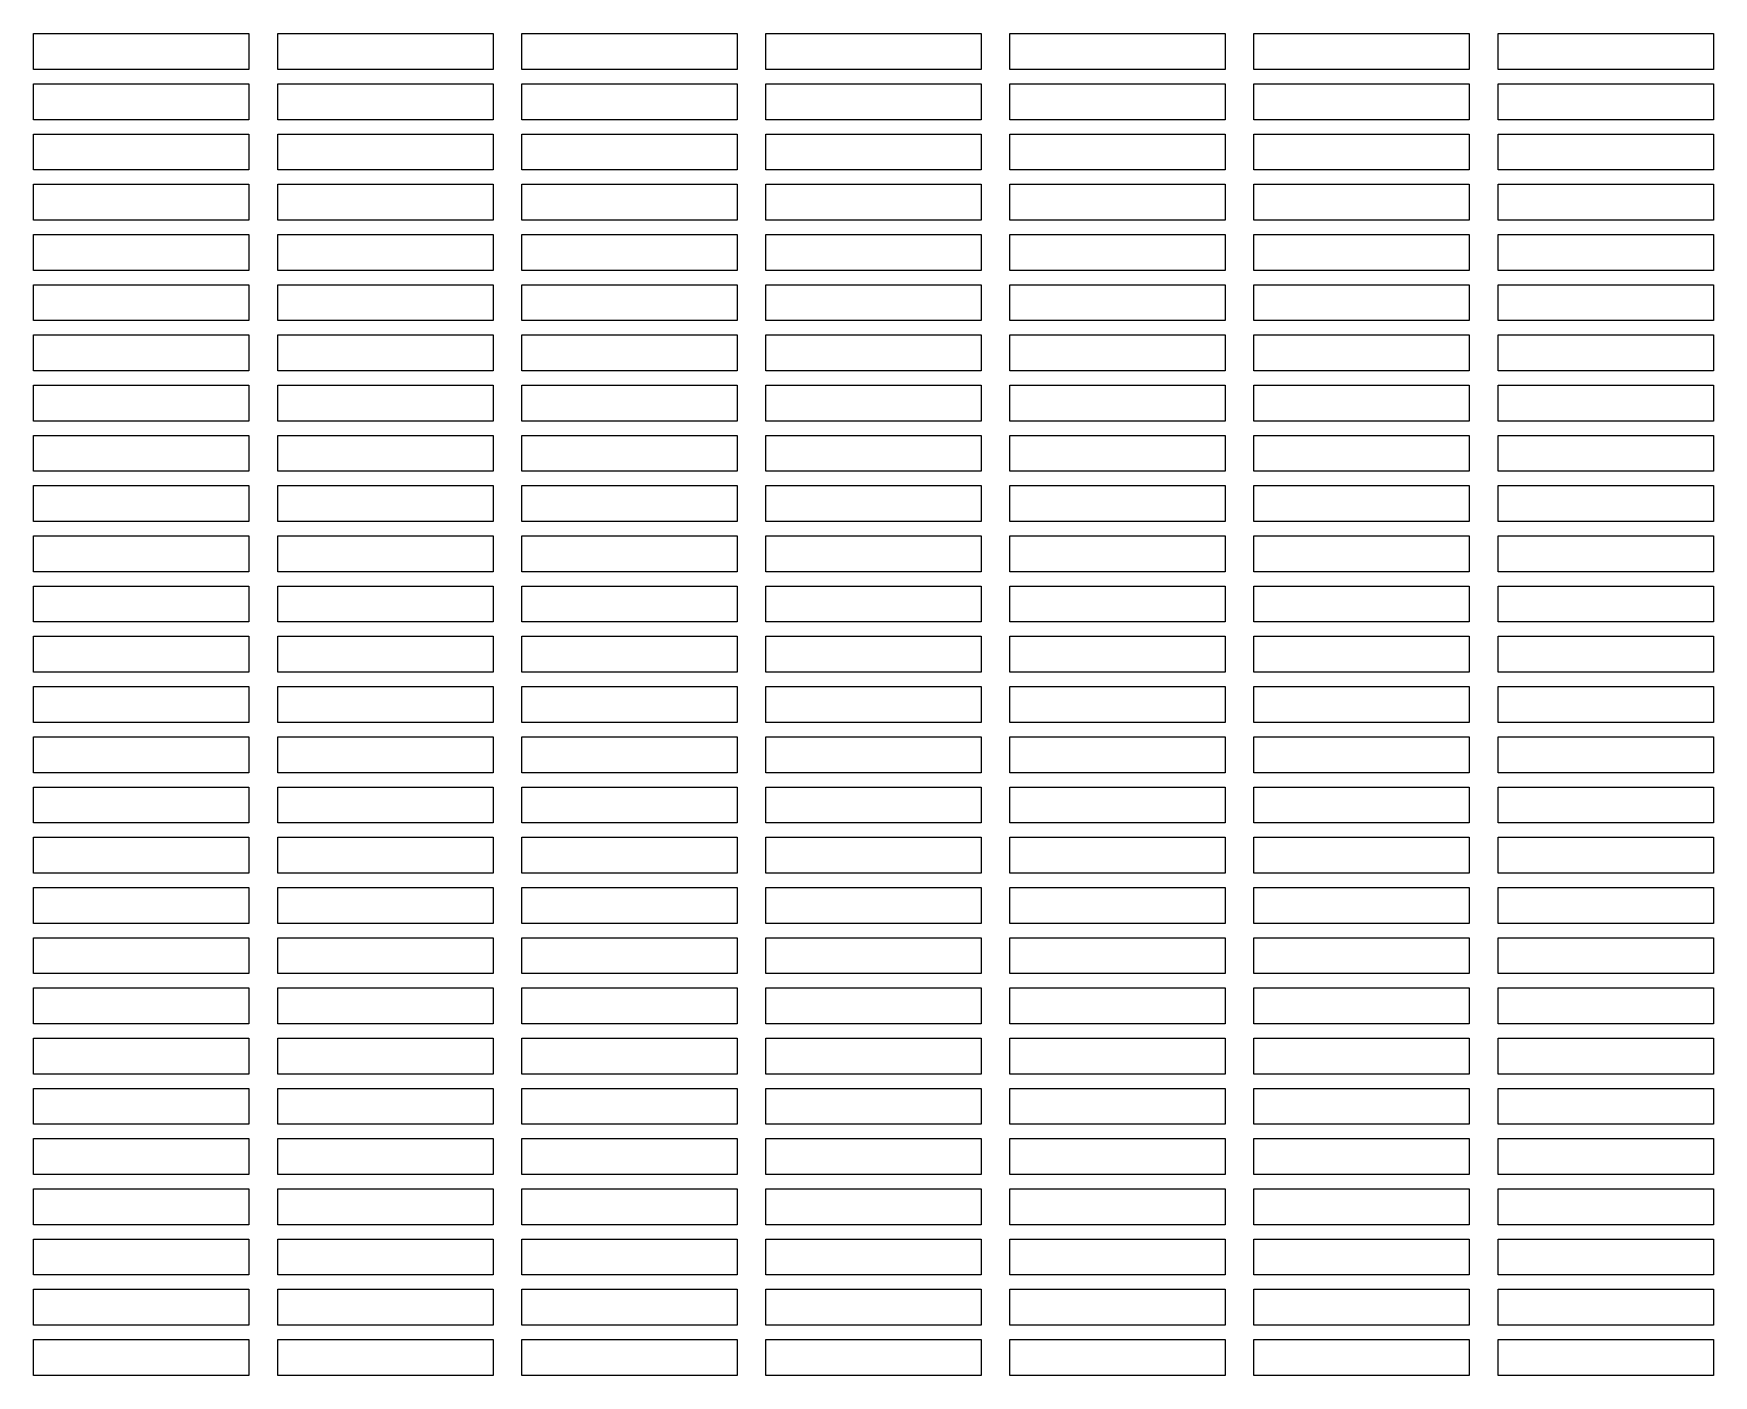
# Model space of a CAD drawing. Header units: millimetres. Extents: x 0 to 100, y -12 to 202.
# Drawn here: x 49.82 to 73.22, y 92.15 to 110.85 of the extents above; entities that cross this region are included whole.
import ezdxf

# ---------------------------------------------------------------- set-up
doc = ezdxf.new("R2010")
doc.units = ezdxf.units.MM
doc.layers.add('4212-62023_1-GJW_0', color=7, linetype='Continuous')

msp = doc.modelspace()

# ---------------------------------------------------------------- linework, layer by layer
at = {"layer": '4212-62023_1-GJW_0', "color": 7, "linetype": 'Continuous'}
for p, q in [((49.82, 110.35), (49.82, 110.85)), ((49.82, 110.85), (52.82, 110.85)), ((52.82, 110.85), (52.82, 110.35)), ((53.22, 110.35), (53.22, 110.85)), ((53.22, 110.85), (56.22, 110.85)), ((56.22, 110.85), (56.22, 110.35)), ((56.62, 110.35), (56.62, 110.85)), ((56.62, 110.85), (59.62, 110.85)), ((59.62, 110.85), (59.62, 110.35)), ((60.02, 110.35), (60.02, 110.85)), ((60.02, 110.85), (63.02, 110.85)), ((63.02, 110.85), (63.02, 110.35)), ((63.42, 110.35), (63.42, 110.85)), ((63.42, 110.85), (66.42, 110.85)), ((66.42, 110.85), (66.42, 110.35)), ((66.82, 110.35), (66.82, 110.85)), ((66.82, 110.85), (69.82, 110.85)), ((69.82, 110.85), (69.82, 110.35)), ((70.22, 110.35), (70.22, 110.85)), ((70.22, 110.85), (73.22, 110.85)), ((73.22, 110.85), (73.22, 110.35)), ((52.82, 110.35), (49.82, 110.35)), ((56.22, 110.35), (53.22, 110.35)), ((59.62, 110.35), (56.62, 110.35)), ((63.02, 110.35), (60.02, 110.35)), ((66.42, 110.35), (63.42, 110.35)), ((69.82, 110.35), (66.82, 110.35)), ((73.22, 110.35), (70.22, 110.35)), ((49.82, 109.65), (49.82, 110.15)), ((49.82, 110.15), (52.82, 110.15)), ((52.82, 110.15), (52.82, 109.65)), ((53.22, 109.65), (53.22, 110.15)), ((53.22, 110.15), (56.22, 110.15)), ((56.22, 110.15), (56.22, 109.65)), ((56.62, 109.65), (56.62, 110.15)), ((56.62, 110.15), (59.62, 110.15)), ((59.62, 110.15), (59.62, 109.65)), ((60.02, 109.65), (60.02, 110.15)), ((60.02, 110.15), (63.02, 110.15)), ((63.02, 110.15), (63.02, 109.65)), ((63.42, 109.65), (63.42, 110.15)), ((63.42, 110.15), (66.42, 110.15)), ((66.42, 110.15), (66.42, 109.65)), ((66.82, 109.65), (66.82, 110.15)), ((66.82, 110.15), (69.82, 110.15)), ((69.82, 110.15), (69.82, 109.65)), ((70.22, 109.65), (70.22, 110.15)), ((70.22, 110.15), (73.22, 110.15)), ((73.22, 110.15), (73.22, 109.65)), ((52.82, 109.65), (49.82, 109.65)), ((56.22, 109.65), (53.22, 109.65)), ((59.62, 109.65), (56.62, 109.65)), ((63.02, 109.65), (60.02, 109.65)), ((66.42, 109.65), (63.42, 109.65)), ((69.82, 109.65), (66.82, 109.65)), ((73.22, 109.65), (70.22, 109.65)), ((49.82, 108.95), (49.82, 109.45)), ((49.82, 109.45), (52.82, 109.45)), ((52.82, 109.45), (52.82, 108.95)), ((53.22, 108.95), (53.22, 109.45)), ((53.22, 109.45), (56.22, 109.45)), ((56.22, 109.45), (56.22, 108.95)), ((56.62, 108.95), (56.62, 109.45)), ((56.62, 109.45), (59.62, 109.45)), ((59.62, 109.45), (59.62, 108.95)), ((60.02, 108.95), (60.02, 109.45)), ((60.02, 109.45), (63.02, 109.45)), ((63.02, 109.45), (63.02, 108.95)), ((63.42, 108.95), (63.42, 109.45)), ((63.42, 109.45), (66.42, 109.45)), ((66.42, 109.45), (66.42, 108.95)), ((66.82, 108.95), (66.82, 109.45)), ((66.82, 109.45), (69.82, 109.45)), ((69.82, 109.45), (69.82, 108.95)), ((70.22, 108.95), (70.22, 109.45)), ((70.22, 109.45), (73.22, 109.45)), ((73.22, 109.45), (73.22, 108.95)), ((52.82, 108.95), (49.82, 108.95)), ((56.22, 108.95), (53.22, 108.95)), ((59.62, 108.95), (56.62, 108.95)), ((63.02, 108.95), (60.02, 108.95)), ((66.42, 108.95), (63.42, 108.95)), ((69.82, 108.95), (66.82, 108.95)), ((73.22, 108.95), (70.22, 108.95)), ((49.82, 108.25), (49.82, 108.75)), ((49.82, 108.75), (52.82, 108.75)), ((52.82, 108.75), (52.82, 108.25)), ((53.22, 108.25), (53.22, 108.75)), ((53.22, 108.75), (56.22, 108.75)), ((56.22, 108.75), (56.22, 108.25)), ((56.62, 108.25), (56.62, 108.75)), ((56.62, 108.75), (59.62, 108.75)), ((59.62, 108.75), (59.62, 108.25)), ((60.02, 108.25), (60.02, 108.75)), ((60.02, 108.75), (63.02, 108.75)), ((63.02, 108.75), (63.02, 108.25)), ((63.42, 108.25), (63.42, 108.75)), ((63.42, 108.75), (66.42, 108.75)), ((66.42, 108.75), (66.42, 108.25)), ((66.82, 108.25), (66.82, 108.75)), ((66.82, 108.75), (69.82, 108.75)), ((69.82, 108.75), (69.82, 108.25)), ((70.22, 108.25), (70.22, 108.75)), ((70.22, 108.75), (73.22, 108.75)), ((73.22, 108.75), (73.22, 108.25)), ((52.82, 108.25), (49.82, 108.25)), ((56.22, 108.25), (53.22, 108.25)), ((59.62, 108.25), (56.62, 108.25)), ((63.02, 108.25), (60.02, 108.25)), ((66.42, 108.25), (63.42, 108.25)), ((69.82, 108.25), (66.82, 108.25)), ((73.22, 108.25), (70.22, 108.25)), ((49.82, 107.55), (49.82, 108.05)), ((49.82, 108.05), (52.82, 108.05)), ((52.82, 108.05), (52.82, 107.55)), ((53.22, 107.55), (53.22, 108.05)), ((53.22, 108.05), (56.22, 108.05)), ((56.22, 108.05), (56.22, 107.55)), ((56.62, 107.55), (56.62, 108.05)), ((56.62, 108.05), (59.62, 108.05)), ((59.62, 108.05), (59.62, 107.55)), ((60.02, 107.55), (60.02, 108.05)), ((60.02, 108.05), (63.02, 108.05)), ((63.02, 108.05), (63.02, 107.55)), ((63.42, 107.55), (63.42, 108.05)), ((63.42, 108.05), (66.42, 108.05)), ((66.42, 108.05), (66.42, 107.55)), ((66.82, 107.55), (66.82, 108.05)), ((66.82, 108.05), (69.82, 108.05)), ((69.82, 108.05), (69.82, 107.55)), ((70.22, 107.55), (70.22, 108.05)), ((70.22, 108.05), (73.22, 108.05)), ((73.22, 108.05), (73.22, 107.55)), ((52.82, 107.55), (49.82, 107.55)), ((56.22, 107.55), (53.22, 107.55)), ((59.62, 107.55), (56.62, 107.55)), ((63.02, 107.55), (60.02, 107.55)), ((66.42, 107.55), (63.42, 107.55)), ((69.82, 107.55), (66.82, 107.55)), ((73.22, 107.55), (70.22, 107.55)), ((49.82, 106.85), (49.82, 107.35)), ((49.82, 107.35), (52.82, 107.35)), ((52.82, 107.35), (52.82, 106.85)), ((53.22, 106.85), (53.22, 107.35)), ((53.22, 107.35), (56.22, 107.35)), ((56.22, 107.35), (56.22, 106.85)), ((56.62, 106.85), (56.62, 107.35)), ((56.62, 107.35), (59.62, 107.35)), ((59.62, 107.35), (59.62, 106.85)), ((60.02, 106.85), (60.02, 107.35)), ((60.02, 107.35), (63.02, 107.35)), ((63.02, 107.35), (63.02, 106.85)), ((63.42, 106.85), (63.42, 107.35)), ((63.42, 107.35), (66.42, 107.35)), ((66.42, 107.35), (66.42, 106.85)), ((66.82, 106.85), (66.82, 107.35)), ((66.82, 107.35), (69.82, 107.35)), ((69.82, 107.35), (69.82, 106.85)), ((70.22, 106.85), (70.22, 107.35)), ((70.22, 107.35), (73.22, 107.35)), ((73.22, 107.35), (73.22, 106.85)), ((52.82, 106.85), (49.82, 106.85)), ((56.22, 106.85), (53.22, 106.85)), ((59.62, 106.85), (56.62, 106.85)), ((63.02, 106.85), (60.02, 106.85)), ((66.42, 106.85), (63.42, 106.85)), ((69.82, 106.85), (66.82, 106.85)), ((73.22, 106.85), (70.22, 106.85)), ((49.82, 106.15), (49.82, 106.65)), ((49.82, 106.65), (52.82, 106.65)), ((52.82, 106.65), (52.82, 106.15)), ((53.22, 106.15), (53.22, 106.65)), ((53.22, 106.65), (56.22, 106.65)), ((56.22, 106.65), (56.22, 106.15)), ((56.62, 106.15), (56.62, 106.65)), ((56.62, 106.65), (59.62, 106.65)), ((59.62, 106.65), (59.62, 106.15)), ((60.02, 106.15), (60.02, 106.65)), ((60.02, 106.65), (63.02, 106.65)), ((63.02, 106.65), (63.02, 106.15)), ((63.42, 106.15), (63.42, 106.65)), ((63.42, 106.65), (66.42, 106.65)), ((66.42, 106.65), (66.42, 106.15)), ((66.82, 106.15), (66.82, 106.65)), ((66.82, 106.65), (69.82, 106.65)), ((69.82, 106.65), (69.82, 106.15)), ((70.22, 106.15), (70.22, 106.65)), ((70.22, 106.65), (73.22, 106.65)), ((73.22, 106.65), (73.22, 106.15)), ((52.82, 106.15), (49.82, 106.15)), ((56.22, 106.15), (53.22, 106.15)), ((59.62, 106.15), (56.62, 106.15)), ((63.02, 106.15), (60.02, 106.15)), ((66.42, 106.15), (63.42, 106.15)), ((69.82, 106.15), (66.82, 106.15)), ((73.22, 106.15), (70.22, 106.15)), ((49.82, 105.45), (49.82, 105.95)), ((49.82, 105.95), (52.82, 105.95)), ((52.82, 105.95), (52.82, 105.45)), ((53.22, 105.45), (53.22, 105.95)), ((53.22, 105.95), (56.22, 105.95)), ((56.22, 105.95), (56.22, 105.45)), ((56.62, 105.45), (56.62, 105.95)), ((56.62, 105.95), (59.62, 105.95)), ((59.62, 105.95), (59.62, 105.45)), ((60.02, 105.45), (60.02, 105.95)), ((60.02, 105.95), (63.02, 105.95)), ((63.02, 105.95), (63.02, 105.45)), ((63.42, 105.45), (63.42, 105.95)), ((63.42, 105.95), (66.42, 105.95)), ((66.42, 105.95), (66.42, 105.45)), ((66.82, 105.45), (66.82, 105.95)), ((66.82, 105.95), (69.82, 105.95)), ((69.82, 105.95), (69.82, 105.45)), ((70.22, 105.45), (70.22, 105.95)), ((70.22, 105.95), (73.22, 105.95)), ((73.22, 105.95), (73.22, 105.45)), ((52.82, 105.45), (49.82, 105.45)), ((56.22, 105.45), (53.22, 105.45)), ((59.62, 105.45), (56.62, 105.45)), ((63.02, 105.45), (60.02, 105.45)), ((66.42, 105.45), (63.42, 105.45)), ((69.82, 105.45), (66.82, 105.45)), ((73.22, 105.45), (70.22, 105.45)), ((49.82, 104.75), (49.82, 105.25)), ((49.82, 105.25), (52.82, 105.25)), ((52.82, 105.25), (52.82, 104.75)), ((53.22, 104.75), (53.22, 105.25)), ((53.22, 105.25), (56.22, 105.25)), ((56.22, 105.25), (56.22, 104.75)), ((56.62, 104.75), (56.62, 105.25)), ((56.62, 105.25), (59.62, 105.25)), ((59.62, 105.25), (59.62, 104.75)), ((60.02, 104.75), (60.02, 105.25)), ((60.02, 105.25), (63.02, 105.25)), ((63.02, 105.25), (63.02, 104.75)), ((63.42, 104.75), (63.42, 105.25)), ((63.42, 105.25), (66.42, 105.25)), ((66.42, 105.25), (66.42, 104.75)), ((66.82, 104.75), (66.82, 105.25)), ((66.82, 105.25), (69.82, 105.25)), ((69.82, 105.25), (69.82, 104.75)), ((70.22, 104.75), (70.22, 105.25)), ((70.22, 105.25), (73.22, 105.25)), ((73.22, 105.25), (73.22, 104.75)), ((52.82, 104.75), (49.82, 104.75)), ((56.22, 104.75), (53.22, 104.75)), ((59.62, 104.75), (56.62, 104.75)), ((63.02, 104.75), (60.02, 104.75)), ((66.42, 104.75), (63.42, 104.75)), ((69.82, 104.75), (66.82, 104.75)), ((73.22, 104.75), (70.22, 104.75)), ((49.82, 104.05), (49.82, 104.55)), ((49.82, 104.55), (52.82, 104.55)), ((52.82, 104.55), (52.82, 104.05)), ((53.22, 104.05), (53.22, 104.55)), ((53.22, 104.55), (56.22, 104.55)), ((56.22, 104.55), (56.22, 104.05)), ((56.62, 104.05), (56.62, 104.55)), ((56.62, 104.55), (59.62, 104.55)), ((59.62, 104.55), (59.62, 104.05)), ((60.02, 104.05), (60.02, 104.55)), ((60.02, 104.55), (63.02, 104.55)), ((63.02, 104.55), (63.02, 104.05)), ((63.42, 104.05), (63.42, 104.55)), ((63.42, 104.55), (66.42, 104.55)), ((66.42, 104.55), (66.42, 104.05)), ((66.82, 104.05), (66.82, 104.55)), ((66.82, 104.55), (69.82, 104.55)), ((69.82, 104.55), (69.82, 104.05)), ((70.22, 104.05), (70.22, 104.55)), ((70.22, 104.55), (73.22, 104.55)), ((73.22, 104.55), (73.22, 104.05)), ((52.82, 104.05), (49.82, 104.05)), ((56.22, 104.05), (53.22, 104.05)), ((59.62, 104.05), (56.62, 104.05)), ((63.02, 104.05), (60.02, 104.05)), ((66.42, 104.05), (63.42, 104.05)), ((69.82, 104.05), (66.82, 104.05)), ((73.22, 104.05), (70.22, 104.05)), ((49.82, 103.35), (49.82, 103.85)), ((49.82, 103.85), (52.82, 103.85)), ((52.82, 103.85), (52.82, 103.35)), ((53.22, 103.35), (53.22, 103.85)), ((53.22, 103.85), (56.22, 103.85)), ((56.22, 103.85), (56.22, 103.35)), ((56.62, 103.35), (56.62, 103.85)), ((56.62, 103.85), (59.62, 103.85)), ((59.62, 103.85), (59.62, 103.35)), ((60.02, 103.35), (60.02, 103.85)), ((60.02, 103.85), (63.02, 103.85)), ((63.02, 103.85), (63.02, 103.35)), ((63.42, 103.35), (63.42, 103.85)), ((63.42, 103.85), (66.42, 103.85)), ((66.42, 103.85), (66.42, 103.35)), ((66.82, 103.35), (66.82, 103.85)), ((66.82, 103.85), (69.82, 103.85)), ((69.82, 103.85), (69.82, 103.35)), ((70.22, 103.35), (70.22, 103.85)), ((70.22, 103.85), (73.22, 103.85)), ((73.22, 103.85), (73.22, 103.35)), ((52.82, 103.35), (49.82, 103.35)), ((56.22, 103.35), (53.22, 103.35)), ((59.62, 103.35), (56.62, 103.35)), ((63.02, 103.35), (60.02, 103.35)), ((66.42, 103.35), (63.42, 103.35)), ((69.82, 103.35), (66.82, 103.35)), ((73.22, 103.35), (70.22, 103.35)), ((49.82, 102.65), (49.82, 103.15)), ((49.82, 103.15), (52.82, 103.15)), ((52.82, 103.15), (52.82, 102.65)), ((53.22, 102.65), (53.22, 103.15)), ((53.22, 103.15), (56.22, 103.15)), ((56.22, 103.15), (56.22, 102.65)), ((56.62, 102.65), (56.62, 103.15)), ((56.62, 103.15), (59.62, 103.15)), ((59.62, 103.15), (59.62, 102.65)), ((60.02, 102.65), (60.02, 103.15)), ((60.02, 103.15), (63.02, 103.15)), ((63.02, 103.15), (63.02, 102.65)), ((63.42, 102.65), (63.42, 103.15)), ((63.42, 103.15), (66.42, 103.15)), ((66.42, 103.15), (66.42, 102.65)), ((66.82, 102.65), (66.82, 103.15)), ((66.82, 103.15), (69.82, 103.15)), ((69.82, 103.15), (69.82, 102.65)), ((70.22, 102.65), (70.22, 103.15)), ((70.22, 103.15), (73.22, 103.15)), ((73.22, 103.15), (73.22, 102.65)), ((52.82, 102.65), (49.82, 102.65)), ((56.22, 102.65), (53.22, 102.65)), ((59.62, 102.65), (56.62, 102.65)), ((63.02, 102.65), (60.02, 102.65)), ((66.42, 102.65), (63.42, 102.65)), ((69.82, 102.65), (66.82, 102.65)), ((73.22, 102.65), (70.22, 102.65)), ((49.82, 101.95), (49.82, 102.45)), ((49.82, 102.45), (52.82, 102.45)), ((52.82, 102.45), (52.82, 101.95)), ((53.22, 101.95), (53.22, 102.45)), ((53.22, 102.45), (56.22, 102.45)), ((56.22, 102.45), (56.22, 101.95)), ((56.62, 101.95), (56.62, 102.45)), ((56.62, 102.45), (59.62, 102.45)), ((59.62, 102.45), (59.62, 101.95)), ((60.02, 101.95), (60.02, 102.45)), ((60.02, 102.45), (63.02, 102.45)), ((63.02, 102.45), (63.02, 101.95)), ((63.42, 101.95), (63.42, 102.45)), ((63.42, 102.45), (66.42, 102.45)), ((66.42, 102.45), (66.42, 101.95)), ((66.82, 101.95), (66.82, 102.45)), ((66.82, 102.45), (69.82, 102.45)), ((69.82, 102.45), (69.82, 101.95)), ((70.22, 101.95), (70.22, 102.45)), ((70.22, 102.45), (73.22, 102.45)), ((73.22, 102.45), (73.22, 101.95)), ((52.82, 101.95), (49.82, 101.95)), ((56.22, 101.95), (53.22, 101.95)), ((59.62, 101.95), (56.62, 101.95)), ((63.02, 101.95), (60.02, 101.95)), ((66.42, 101.95), (63.42, 101.95)), ((69.82, 101.95), (66.82, 101.95)), ((73.22, 101.95), (70.22, 101.95)), ((49.82, 101.25), (49.82, 101.75)), ((49.82, 101.75), (52.82, 101.75)), ((52.82, 101.75), (52.82, 101.25)), ((53.22, 101.25), (53.22, 101.75)), ((53.22, 101.75), (56.22, 101.75)), ((56.22, 101.75), (56.22, 101.25)), ((56.62, 101.25), (56.62, 101.75)), ((56.62, 101.75), (59.62, 101.75)), ((59.62, 101.75), (59.62, 101.25)), ((60.02, 101.25), (60.02, 101.75)), ((60.02, 101.75), (63.02, 101.75)), ((63.02, 101.75), (63.02, 101.25)), ((63.42, 101.25), (63.42, 101.75)), ((63.42, 101.75), (66.42, 101.75)), ((66.42, 101.75), (66.42, 101.25)), ((66.82, 101.25), (66.82, 101.75)), ((66.82, 101.75), (69.82, 101.75)), ((69.82, 101.75), (69.82, 101.25)), ((70.22, 101.25), (70.22, 101.75)), ((70.22, 101.75), (73.22, 101.75)), ((73.22, 101.75), (73.22, 101.25)), ((52.82, 101.25), (49.82, 101.25)), ((56.22, 101.25), (53.22, 101.25)), ((59.62, 101.25), (56.62, 101.25)), ((63.02, 101.25), (60.02, 101.25)), ((66.42, 101.25), (63.42, 101.25)), ((69.82, 101.25), (66.82, 101.25)), ((73.22, 101.25), (70.22, 101.25)), ((49.82, 100.55), (49.82, 101.05)), ((49.82, 101.05), (52.82, 101.05)), ((52.82, 101.05), (52.82, 100.55)), ((53.22, 100.55), (53.22, 101.05)), ((53.22, 101.05), (56.22, 101.05)), ((56.22, 101.05), (56.22, 100.55)), ((56.62, 100.55), (56.62, 101.05)), ((56.62, 101.05), (59.62, 101.05)), ((59.62, 101.05), (59.62, 100.55)), ((60.02, 100.55), (60.02, 101.05)), ((60.02, 101.05), (63.02, 101.05)), ((63.02, 101.05), (63.02, 100.55)), ((63.42, 100.55), (63.42, 101.05)), ((63.42, 101.05), (66.42, 101.05)), ((66.42, 101.05), (66.42, 100.55)), ((66.82, 100.55), (66.82, 101.05)), ((66.82, 101.05), (69.82, 101.05)), ((69.82, 101.05), (69.82, 100.55)), ((70.22, 100.55), (70.22, 101.05)), ((70.22, 101.05), (73.22, 101.05)), ((73.22, 101.05), (73.22, 100.55)), ((52.82, 100.55), (49.82, 100.55)), ((56.22, 100.55), (53.22, 100.55)), ((59.62, 100.55), (56.62, 100.55)), ((63.02, 100.55), (60.02, 100.55)), ((66.42, 100.55), (63.42, 100.55)), ((69.82, 100.55), (66.82, 100.55)), ((73.22, 100.55), (70.22, 100.55)), ((49.82, 99.85), (49.82, 100.35)), ((49.82, 100.35), (52.82, 100.35)), ((52.82, 100.35), (52.82, 99.85)), ((53.22, 99.85), (53.22, 100.35)), ((53.22, 100.35), (56.22, 100.35)), ((56.22, 100.35), (56.22, 99.85)), ((56.62, 99.85), (56.62, 100.35)), ((56.62, 100.35), (59.62, 100.35)), ((59.62, 100.35), (59.62, 99.85)), ((60.02, 99.85), (60.02, 100.35)), ((60.02, 100.35), (63.02, 100.35)), ((63.02, 100.35), (63.02, 99.85)), ((63.42, 99.85), (63.42, 100.35)), ((63.42, 100.35), (66.42, 100.35)), ((66.42, 100.35), (66.42, 99.85)), ((66.82, 99.85), (66.82, 100.35)), ((66.82, 100.35), (69.82, 100.35)), ((69.82, 100.35), (69.82, 99.85)), ((70.22, 99.85), (70.22, 100.35)), ((70.22, 100.35), (73.22, 100.35)), ((73.22, 100.35), (73.22, 99.85)), ((52.82, 99.85), (49.82, 99.85)), ((56.22, 99.85), (53.22, 99.85)), ((59.62, 99.85), (56.62, 99.85)), ((63.02, 99.85), (60.02, 99.85)), ((66.42, 99.85), (63.42, 99.85)), ((69.82, 99.85), (66.82, 99.85)), ((73.22, 99.85), (70.22, 99.85)), ((49.82, 99.15), (49.82, 99.65)), ((49.82, 99.65), (52.82, 99.65)), ((52.82, 99.65), (52.82, 99.15)), ((53.22, 99.15), (53.22, 99.65)), ((53.22, 99.65), (56.22, 99.65)), ((56.22, 99.65), (56.22, 99.15)), ((56.62, 99.15), (56.62, 99.65)), ((56.62, 99.65), (59.62, 99.65)), ((59.62, 99.65), (59.62, 99.15)), ((60.02, 99.15), (60.02, 99.65)), ((60.02, 99.65), (63.02, 99.65)), ((63.02, 99.65), (63.02, 99.15)), ((63.42, 99.15), (63.42, 99.65)), ((63.42, 99.65), (66.42, 99.65)), ((66.42, 99.65), (66.42, 99.15)), ((66.82, 99.15), (66.82, 99.65)), ((66.82, 99.65), (69.82, 99.65)), ((69.82, 99.65), (69.82, 99.15)), ((70.22, 99.15), (70.22, 99.65)), ((70.22, 99.65), (73.22, 99.65)), ((73.22, 99.65), (73.22, 99.15)), ((52.82, 99.15), (49.82, 99.15)), ((56.22, 99.15), (53.22, 99.15)), ((59.62, 99.15), (56.62, 99.15)), ((63.02, 99.15), (60.02, 99.15)), ((66.42, 99.15), (63.42, 99.15)), ((69.82, 99.15), (66.82, 99.15)), ((73.22, 99.15), (70.22, 99.15)), ((49.82, 98.45), (49.82, 98.95)), ((49.82, 98.95), (52.82, 98.95)), ((52.82, 98.95), (52.82, 98.45)), ((53.22, 98.45), (53.22, 98.95)), ((53.22, 98.95), (56.22, 98.95)), ((56.22, 98.95), (56.22, 98.45)), ((56.62, 98.45), (56.62, 98.95)), ((56.62, 98.95), (59.62, 98.95)), ((59.62, 98.95), (59.62, 98.45)), ((60.02, 98.45), (60.02, 98.95)), ((60.02, 98.95), (63.02, 98.95)), ((63.02, 98.95), (63.02, 98.45)), ((63.42, 98.45), (63.42, 98.95)), ((63.42, 98.95), (66.42, 98.95)), ((66.42, 98.95), (66.42, 98.45)), ((66.82, 98.45), (66.82, 98.95)), ((66.82, 98.95), (69.82, 98.95)), ((69.82, 98.95), (69.82, 98.45)), ((70.22, 98.45), (70.22, 98.95)), ((70.22, 98.95), (73.22, 98.95)), ((73.22, 98.95), (73.22, 98.45)), ((52.82, 98.45), (49.82, 98.45)), ((56.22, 98.45), (53.22, 98.45)), ((59.62, 98.45), (56.62, 98.45)), ((63.02, 98.45), (60.02, 98.45)), ((66.42, 98.45), (63.42, 98.45)), ((69.82, 98.45), (66.82, 98.45)), ((73.22, 98.45), (70.22, 98.45)), ((49.82, 97.75), (49.82, 98.25)), ((49.82, 98.25), (52.82, 98.25)), ((52.82, 98.25), (52.82, 97.75)), ((53.22, 97.75), (53.22, 98.25)), ((53.22, 98.25), (56.22, 98.25)), ((56.22, 98.25), (56.22, 97.75)), ((56.62, 97.75), (56.62, 98.25)), ((56.62, 98.25), (59.62, 98.25)), ((59.62, 98.25), (59.62, 97.75)), ((60.02, 97.75), (60.02, 98.25)), ((60.02, 98.25), (63.02, 98.25)), ((63.02, 98.25), (63.02, 97.75)), ((63.42, 97.75), (63.42, 98.25)), ((63.42, 98.25), (66.42, 98.25)), ((66.42, 98.25), (66.42, 97.75)), ((66.82, 97.75), (66.82, 98.25)), ((66.82, 98.25), (69.82, 98.25)), ((69.82, 98.25), (69.82, 97.75)), ((70.22, 97.75), (70.22, 98.25)), ((70.22, 98.25), (73.22, 98.25)), ((73.22, 98.25), (73.22, 97.75)), ((52.82, 97.75), (49.82, 97.75)), ((56.22, 97.75), (53.22, 97.75)), ((59.62, 97.75), (56.62, 97.75)), ((63.02, 97.75), (60.02, 97.75)), ((66.42, 97.75), (63.42, 97.75)), ((69.82, 97.75), (66.82, 97.75)), ((73.22, 97.75), (70.22, 97.75)), ((49.82, 97.05), (49.82, 97.55)), ((49.82, 97.55), (52.82, 97.55)), ((52.82, 97.55), (52.82, 97.05)), ((53.22, 97.05), (53.22, 97.55)), ((53.22, 97.55), (56.22, 97.55)), ((56.22, 97.55), (56.22, 97.05)), ((56.62, 97.05), (56.62, 97.55)), ((56.62, 97.55), (59.62, 97.55)), ((59.62, 97.55), (59.62, 97.05)), ((60.02, 97.05), (60.02, 97.55)), ((60.02, 97.55), (63.02, 97.55)), ((63.02, 97.55), (63.02, 97.05)), ((63.42, 97.05), (63.42, 97.55)), ((63.42, 97.55), (66.42, 97.55)), ((66.42, 97.55), (66.42, 97.05)), ((66.82, 97.05), (66.82, 97.55)), ((66.82, 97.55), (69.82, 97.55)), ((69.82, 97.55), (69.82, 97.05)), ((70.22, 97.05), (70.22, 97.55)), ((70.22, 97.55), (73.22, 97.55)), ((73.22, 97.55), (73.22, 97.05)), ((52.82, 97.05), (49.82, 97.05)), ((56.22, 97.05), (53.22, 97.05)), ((59.62, 97.05), (56.62, 97.05)), ((63.02, 97.05), (60.02, 97.05)), ((66.42, 97.05), (63.42, 97.05)), ((69.82, 97.05), (66.82, 97.05)), ((73.22, 97.05), (70.22, 97.05)), ((49.82, 96.35), (49.82, 96.85)), ((49.82, 96.85), (52.82, 96.85)), ((52.82, 96.85), (52.82, 96.35)), ((53.22, 96.35), (53.22, 96.85)), ((53.22, 96.85), (56.22, 96.85)), ((56.22, 96.85), (56.22, 96.35)), ((56.62, 96.35), (56.62, 96.85)), ((56.62, 96.85), (59.62, 96.85)), ((59.62, 96.85), (59.62, 96.35)), ((60.02, 96.35), (60.02, 96.85)), ((60.02, 96.85), (63.02, 96.85)), ((63.02, 96.85), (63.02, 96.35)), ((63.42, 96.35), (63.42, 96.85)), ((63.42, 96.85), (66.42, 96.85)), ((66.42, 96.85), (66.42, 96.35)), ((66.82, 96.35), (66.82, 96.85)), ((66.82, 96.85), (69.82, 96.85)), ((69.82, 96.85), (69.82, 96.35)), ((70.22, 96.35), (70.22, 96.85)), ((70.22, 96.85), (73.22, 96.85)), ((73.22, 96.85), (73.22, 96.35)), ((52.82, 96.35), (49.82, 96.35)), ((56.22, 96.35), (53.22, 96.35)), ((59.62, 96.35), (56.62, 96.35)), ((63.02, 96.35), (60.02, 96.35)), ((66.42, 96.35), (63.42, 96.35)), ((69.82, 96.35), (66.82, 96.35)), ((73.22, 96.35), (70.22, 96.35)), ((49.82, 95.65), (49.82, 96.15)), ((49.82, 96.15), (52.82, 96.15)), ((52.82, 96.15), (52.82, 95.65)), ((53.22, 95.65), (53.22, 96.15)), ((53.22, 96.15), (56.22, 96.15)), ((56.22, 96.15), (56.22, 95.65)), ((56.62, 95.65), (56.62, 96.15)), ((56.62, 96.15), (59.62, 96.15)), ((59.62, 96.15), (59.62, 95.65)), ((60.02, 95.65), (60.02, 96.15)), ((60.02, 96.15), (63.02, 96.15)), ((63.02, 96.15), (63.02, 95.65)), ((63.42, 95.65), (63.42, 96.15)), ((63.42, 96.15), (66.42, 96.15)), ((66.42, 96.15), (66.42, 95.65)), ((66.82, 95.65), (66.82, 96.15)), ((66.82, 96.15), (69.82, 96.15)), ((69.82, 96.15), (69.82, 95.65)), ((70.22, 95.65), (70.22, 96.15)), ((70.22, 96.15), (73.22, 96.15)), ((73.22, 96.15), (73.22, 95.65)), ((52.82, 95.65), (49.82, 95.65)), ((56.22, 95.65), (53.22, 95.65)), ((59.62, 95.65), (56.62, 95.65)), ((63.02, 95.65), (60.02, 95.65)), ((66.42, 95.65), (63.42, 95.65)), ((69.82, 95.65), (66.82, 95.65)), ((73.22, 95.65), (70.22, 95.65)), ((49.82, 94.95), (49.82, 95.45)), ((49.82, 95.45), (52.82, 95.45)), ((52.82, 95.45), (52.82, 94.95)), ((53.22, 94.95), (53.22, 95.45)), ((53.22, 95.45), (56.22, 95.45)), ((56.22, 95.45), (56.22, 94.95)), ((56.62, 94.95), (56.62, 95.45)), ((56.62, 95.45), (59.62, 95.45)), ((59.62, 95.45), (59.62, 94.95)), ((60.02, 94.95), (60.02, 95.45)), ((60.02, 95.45), (63.02, 95.45)), ((63.02, 95.45), (63.02, 94.95)), ((63.42, 94.95), (63.42, 95.45)), ((63.42, 95.45), (66.42, 95.45)), ((66.42, 95.45), (66.42, 94.95)), ((66.82, 94.95), (66.82, 95.45)), ((66.82, 95.45), (69.82, 95.45)), ((69.82, 95.45), (69.82, 94.95)), ((70.22, 94.95), (70.22, 95.45)), ((70.22, 95.45), (73.22, 95.45)), ((73.22, 95.45), (73.22, 94.95)), ((52.82, 94.95), (49.82, 94.95)), ((56.22, 94.95), (53.22, 94.95)), ((59.62, 94.95), (56.62, 94.95)), ((63.02, 94.95), (60.02, 94.95)), ((66.42, 94.95), (63.42, 94.95)), ((69.82, 94.95), (66.82, 94.95)), ((73.22, 94.95), (70.22, 94.95)), ((49.82, 94.25), (49.82, 94.75)), ((49.82, 94.75), (52.82, 94.75)), ((52.82, 94.75), (52.82, 94.25)), ((53.22, 94.25), (53.22, 94.75)), ((53.22, 94.75), (56.22, 94.75)), ((56.22, 94.75), (56.22, 94.25)), ((56.62, 94.25), (56.62, 94.75)), ((56.62, 94.75), (59.62, 94.75)), ((59.62, 94.75), (59.62, 94.25)), ((60.02, 94.25), (60.02, 94.75)), ((60.02, 94.75), (63.02, 94.75)), ((63.02, 94.75), (63.02, 94.25)), ((63.42, 94.25), (63.42, 94.75)), ((63.42, 94.75), (66.42, 94.75)), ((66.42, 94.75), (66.42, 94.25)), ((66.82, 94.25), (66.82, 94.75)), ((66.82, 94.75), (69.82, 94.75)), ((69.82, 94.75), (69.82, 94.25)), ((70.22, 94.25), (70.22, 94.75)), ((70.22, 94.75), (73.22, 94.75)), ((73.22, 94.75), (73.22, 94.25)), ((52.82, 94.25), (49.82, 94.25)), ((56.22, 94.25), (53.22, 94.25)), ((59.62, 94.25), (56.62, 94.25)), ((63.02, 94.25), (60.02, 94.25)), ((66.42, 94.25), (63.42, 94.25)), ((69.82, 94.25), (66.82, 94.25)), ((73.22, 94.25), (70.22, 94.25)), ((49.82, 93.55), (49.82, 94.05)), ((49.82, 94.05), (52.82, 94.05)), ((52.82, 94.05), (52.82, 93.55)), ((53.22, 93.55), (53.22, 94.05)), ((53.22, 94.05), (56.22, 94.05)), ((56.22, 94.05), (56.22, 93.55)), ((56.62, 93.55), (56.62, 94.05)), ((56.62, 94.05), (59.62, 94.05)), ((59.62, 94.05), (59.62, 93.55)), ((60.02, 93.55), (60.02, 94.05)), ((60.02, 94.05), (63.02, 94.05)), ((63.02, 94.05), (63.02, 93.55)), ((63.42, 93.55), (63.42, 94.05)), ((63.42, 94.05), (66.42, 94.05)), ((66.42, 94.05), (66.42, 93.55)), ((66.82, 93.55), (66.82, 94.05)), ((66.82, 94.05), (69.82, 94.05)), ((69.82, 94.05), (69.82, 93.55)), ((70.22, 93.55), (70.22, 94.05)), ((70.22, 94.05), (73.22, 94.05)), ((73.22, 94.05), (73.22, 93.55)), ((52.82, 93.55), (49.82, 93.55)), ((56.22, 93.55), (53.22, 93.55)), ((59.62, 93.55), (56.62, 93.55)), ((63.02, 93.55), (60.02, 93.55)), ((66.42, 93.55), (63.42, 93.55)), ((69.82, 93.55), (66.82, 93.55)), ((73.22, 93.55), (70.22, 93.55)), ((49.82, 92.85), (49.82, 93.35)), ((49.82, 93.35), (52.82, 93.35)), ((52.82, 93.35), (52.82, 92.85)), ((53.22, 92.85), (53.22, 93.35)), ((53.22, 93.35), (56.22, 93.35)), ((56.22, 93.35), (56.22, 92.85)), ((56.62, 92.85), (56.62, 93.35)), ((56.62, 93.35), (59.62, 93.35)), ((59.62, 93.35), (59.62, 92.85)), ((60.02, 92.85), (60.02, 93.35)), ((60.02, 93.35), (63.02, 93.35)), ((63.02, 93.35), (63.02, 92.85)), ((63.42, 92.85), (63.42, 93.35)), ((63.42, 93.35), (66.42, 93.35)), ((66.42, 93.35), (66.42, 92.85)), ((66.82, 92.85), (66.82, 93.35)), ((66.82, 93.35), (69.82, 93.35)), ((69.82, 93.35), (69.82, 92.85)), ((70.22, 92.85), (70.22, 93.35)), ((70.22, 93.35), (73.22, 93.35)), ((73.22, 93.35), (73.22, 92.85)), ((52.82, 92.85), (49.82, 92.85)), ((56.22, 92.85), (53.22, 92.85)), ((59.62, 92.85), (56.62, 92.85)), ((63.02, 92.85), (60.02, 92.85)), ((66.42, 92.85), (63.42, 92.85)), ((69.82, 92.85), (66.82, 92.85)), ((73.22, 92.85), (70.22, 92.85)), ((49.82, 92.15), (49.82, 92.65)), ((49.82, 92.65), (52.82, 92.65)), ((52.82, 92.65), (52.82, 92.15)), ((53.22, 92.15), (53.22, 92.65)), ((53.22, 92.65), (56.22, 92.65)), ((56.22, 92.65), (56.22, 92.15)), ((56.62, 92.15), (56.62, 92.65)), ((56.62, 92.65), (59.62, 92.65)), ((59.62, 92.65), (59.62, 92.15)), ((60.02, 92.15), (60.02, 92.65)), ((60.02, 92.65), (63.02, 92.65)), ((63.02, 92.65), (63.02, 92.15)), ((63.42, 92.15), (63.42, 92.65)), ((63.42, 92.65), (66.42, 92.65)), ((66.42, 92.65), (66.42, 92.15)), ((66.82, 92.15), (66.82, 92.65)), ((66.82, 92.65), (69.82, 92.65)), ((69.82, 92.65), (69.82, 92.15)), ((70.22, 92.15), (70.22, 92.65)), ((70.22, 92.65), (73.22, 92.65)), ((73.22, 92.65), (73.22, 92.15)), ((52.82, 92.15), (49.82, 92.15)), ((56.22, 92.15), (53.22, 92.15)), ((59.62, 92.15), (56.62, 92.15)), ((63.02, 92.15), (60.02, 92.15)), ((66.42, 92.15), (63.42, 92.15)), ((69.82, 92.15), (66.82, 92.15)), ((73.22, 92.15), (70.22, 92.15))]:
    msp.add_line(p, q, dxfattribs=at)

doc.saveas('drawing.dxf')
